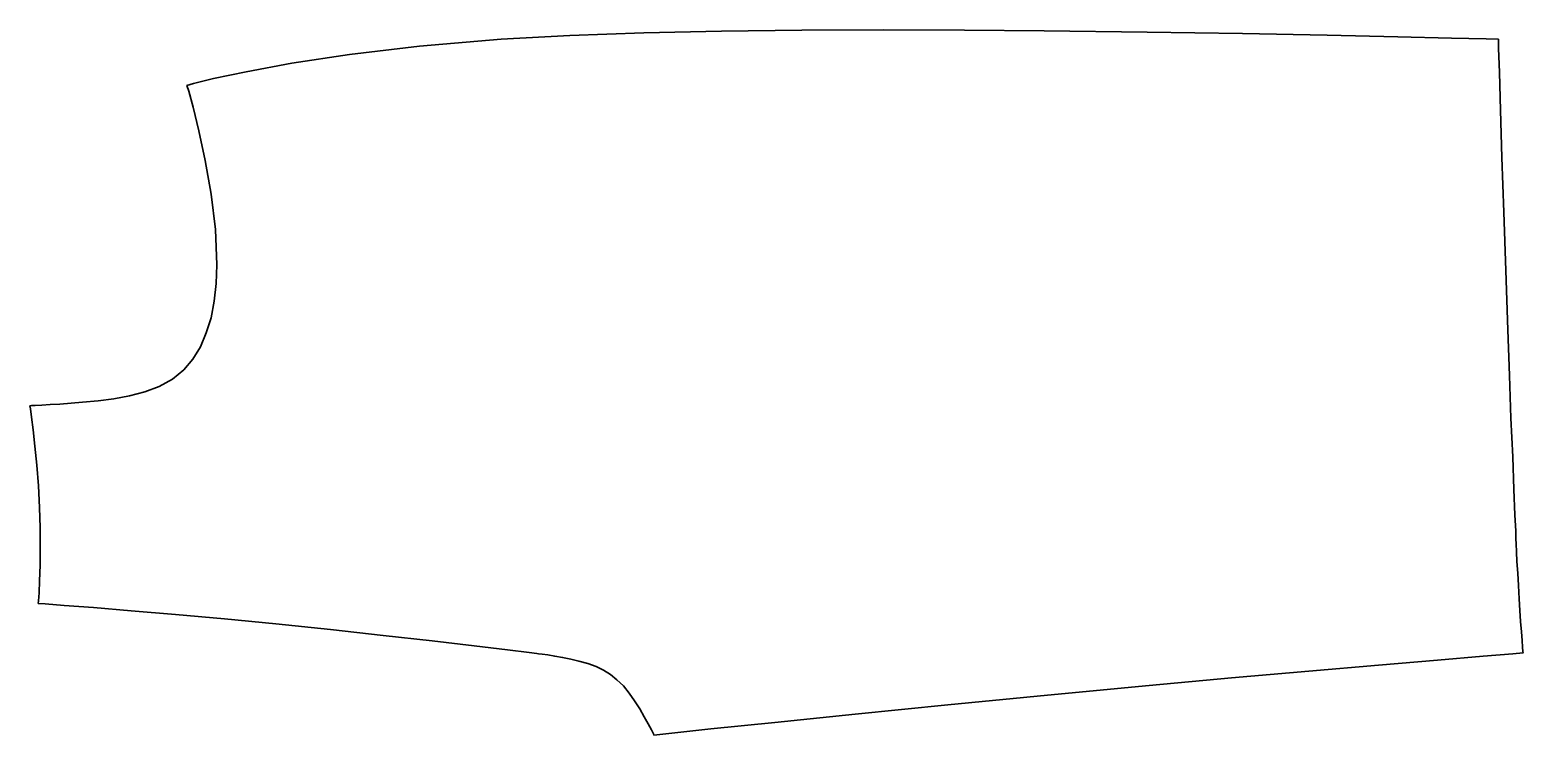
# Model space of a CAD drawing. Extents: x 0 to 6026, y -2849 to 0.
import ezdxf

# ---------------------------------------------------------------- set-up
doc = ezdxf.new("R2010")
doc.units = 0
doc.linetypes.add('Solid', pattern=[0])

msp = doc.modelspace()

# ---------------------------------------------------------------- linework, layer by layer
at = {"color": 0, "linetype": 'Solid', "lineweight": 35}
msp.add_lwpolyline([(2516, -2843), (2508, -2827), (2495, -2803), (2479, -2775), (2461, -2743), (2440, -2710), (2419, -2680), (2395, -2650), (2369, -2625), (2343, -2604), (2315, -2587), (2285, -2572), (2252, -2560), (2216, -2550), (2183, -2542), (2150, -2535), (2118, -2530), (2090, -2525), (2067, -2522), (2052, -2520), (2046, -2519), (2015, -2515), (1927, -2505), (1793, -2488), (1623, -2468), (1426, -2446), (1213, -2422), (993, -2399), (785, -2379), (588, -2362), (409, -2347), (257, -2334), (138, -2325), (62, -2319), (34, -2317), (35, -2306), (37, -2274), (39, -2226), (41, -2163), (42, -2091), (41, -2012), (39, -1929), (35, -1842), (28, -1758), (20, -1681), (13, -1616), (6, -1564), (2, -1531), (0, -1519), (6, -1518), (22, -1518), (48, -1516), (82, -1514), (121, -1512), (166, -1508), (213, -1504), (276, -1499), (339, -1490), (402, -1479), (464, -1462), (522, -1440), (575, -1411), (622, -1373), (658, -1330), (688, -1281), (712, -1224), (731, -1163), (744, -1096), (752, -1024), (755, -949), (749, -807), (732, -664), (708, -528), (682, -408), (659, -312), (641, -248), (634, -225), (661, -217), (741, -197), (873, -169), (1057, -135), (1290, -100), (1572, -66), (1902, -38), (2179, -23), (2477, -12), (2791, -5), (3115, -1), (3443, 0), (3771, -1), (4093, -4), (4509, -9), (4894, -15), (5235, -21), (5520, -28), (5737, -33), (5877, -37), (5926, -38), (5927, -74), (5930, -173), (5934, -325), (5940, -516), (5948, -736), (5956, -972), (5964, -1212), (5971, -1396), (5977, -1569), (5984, -1725), (5989, -1857), (5993, -1959), (5996, -2025), (5997, -2048), (5997, -2056), (5998, -2076), (5999, -2108), (6001, -2148), (6004, -2195), (6007, -2245), (6010, -2298), (6013, -2345), (6016, -2390), (6019, -2431), (6022, -2466), (6024, -2493), (6025, -2511), (6026, -2517), (5984, -2521), (5865, -2530), (5680, -2546), (5442, -2566), (5161, -2590), (4849, -2618), (4517, -2648), (4107, -2687), (3705, -2727), (3331, -2764), (3006, -2798), (2748, -2824), (2579, -2842), (2518, -2849), (2516, -2843)], close=True, dxfattribs=at)

doc.saveas('drawing.dxf')
